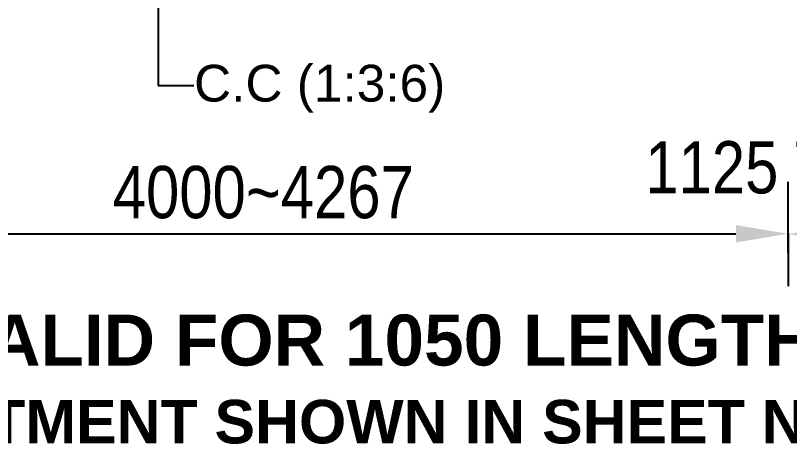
# Model space of a CAD drawing. Extents: x -358915 to 1258323, y -1667244 to -305611.
# Drawn here: x 708374 to 711931, y -1478012 to -1475985 of the extents above; entities that cross this region are included whole.
import ezdxf

# ---------------------------------------------------------------- set-up
doc = ezdxf.new("R2010")
doc.units = 0
doc.header["$LTSCALE"] = 300
doc.header["$MEASUREMENT"] = 0
doc.layers.get('DEFPOINTS').update_dxf_attribs({"linetype": 'CONTINUOUS'})
doc.layers.add('Dim', color=7, linetype='CONTINUOUS', lineweight=9)
doc.layers.add('TXT', color=7, linetype='CONTINUOUS')
doc.styles.add('Arial', font='arial.ttf')
doc.styles.add('DIM', font='isocp3.shx')
doc.styles.add('dimText', font='ARIALN.TTF')
doc.dimstyles.new('dim n_120', dxfattribs={"dimtxt": 240, "dimasz": 240, "dimexe": 240, "dimexo": 150, "dimgap": 100, "dimtad": 2, "dimdec": 0, "dimzin": 0, "dimdsep": 46, "dimtxsty": 'DIM', "dimcen": 350, "dimclrd": 5, "dimclre": 5, "dimclrt": 7, "dimadec": 0, "dimazin": 0, "dimtfac": 1, "dimtdec": 0, "dimtmove": 0, "dimatfit": 3, "dimfxl": 240, "dimfxlon": 1, "dimtolj": 1, "dimtzin": 0, "dimarcsym": 0})
doc.dimstyles.new('dim_70', dxfattribs={"dimtxt": 140, "dimasz": 140, "dimexe": 70, "dimexo": 40, "dimgap": 50, "dimtad": 1, "dimdec": 0, "dimzin": 0, "dimdsep": 46, "dimtxsty": 'Arial', "dimcen": 0.09, "dimclrd": 5, "dimclre": 5, "dimclrt": 7, "dimadec": 0, "dimazin": 0, "dimtfac": 1, "dimtdec": 0, "dimtmove": 0, "dimatfit": 3, "dimfxl": 1, "dimtolj": 1, "dimtzin": 0, "dimarcsym": 0})

# ---------------------------------------------------------------- blocks, each defined once
blk = doc.blocks.new('*D1412')
at = {"layer": 'DEFPOINTS', "color": 0, "ltscale": 50}
for p in [(707101.8, -1476897.4), (711924.7, -1476898.8), (711924.7, -1476988.4)]:
    blk.add_point(p, dxfattribs=at)
at = {"layer": 'Dim', "color": 5, "lineweight": -2, "ltscale": 50}
for p, q in [((707101.8, -1476988.4), (707101.8, -1477228.4)), ((707341.8, -1476988.4), (711684.7, -1476988.4)), ((711924.7, -1476988.4), (711924.7, -1477228.4))]:
    blk.add_line(p, q, dxfattribs=at)
at = {"layer": 'Dim', "color": 5, "ltscale": 50}
for points in [[(707341.8, -1476948.4), (707341.8, -1477028.4), (707101.8, -1476988.4)], [(711684.7, -1476948.4), (711684.7, -1477028.4), (711924.7, -1476988.4)]]:
    blk.add_solid(points, dxfattribs=at)
at = {"layer": 'Dim', "color": 7, "ltscale": 50, "insert": (709513.2, -1476798.4), "char_height": 240, "attachment_point": 5, "style": 'dimText'}
blk.add_mtext('\\A1;4000~4267', dxfattribs=at)
blk = doc.blocks.new('*D1419')
at = {"layer": 'DEFPOINTS', "color": 0, "ltscale": 50}
for p in [(712834.7, -1476989.8), (711924.7, -1477225.5), (712834.7, -1477212.7)]:
    blk.add_point(p, dxfattribs=at)
at = {"layer": 'Dim', "color": 5, "lineweight": -2, "ltscale": 50}
for p, q in [((711924.7, -1477075.5), (711924.7, -1476749.8)), ((712834.7, -1477062.7), (712834.7, -1476749.8)), ((712164.7, -1476989.8), (712594.7, -1476989.8))]:
    blk.add_line(p, q, dxfattribs=at)
at = {"layer": 'Dim', "color": 5, "ltscale": 50}
for points in [[(712164.7, -1476949.8), (712164.7, -1477029.8), (711924.7, -1476989.8)], [(712594.7, -1476949.8), (712594.7, -1477029.8), (712834.7, -1476989.8)]]:
    blk.add_solid(points, dxfattribs=at)
at = {"layer": 'Dim', "color": 7, "ltscale": 50, "insert": (712071.1, -1476684.6), "char_height": 240, "attachment_point": 5, "style": 'dimText'}
blk.add_mtext('\\A1;1125 TO 800\\P', dxfattribs=at)

msp = doc.modelspace()

# ---------------------------------------------------------------- texts
at = {"layer": 'TXT', "color": 0, "insert": (709195, -1476321.9, 0), "char_height": 169, "width": 2000.234, "attachment_point": 4, "style": 'Arial'}
msp.add_mtext('C.C (1:3:6)', dxfattribs=at)
at = {"layer": 'TXT', "color": 0, "insert": (705455.9, -1477866.3, 0), "char_height": 130, "width": 12654.453, "attachment_point": 4}
msp.add_mtext('\\A1;{\\fArial|b1|i0|c0|p34;\\H1.8x;\\C6;SECTION R\\H0.7x;\\S^ 2;\\H1.429x;-R\\H0.7x;\\S^ 2;\\H1.429x; (VALID FOR 1050 LENGTH IN WING WALL PORTION)\\P\\A0;\\H0.8542x;\\C7;(FOUNDATION TREATMENT SHOWN IN SHEET NO  21, 22 & 23 OF 25) \\P\\A1;\\fArial|b0|i0|c0|p34;\\H1.138x;\\C6; }', dxfattribs=at)

# ---------------------------------------------------------------- dimensions: what is measured, and where the dimension line sits
at = {"layer": 'Dim', "ltscale": 50}
dim = msp.add_linear_dim(base=(712834.7, -1476989.8, 0), p1=(711924.7, -1477225.5, 0), p2=(712834.7, -1477212.7, 0), angle=180, text='1125 TO 800\\X', dimstyle='dim n_120', override={"dimgap": 10, "dimtxsty": 'dimText', "dimtmove": 2}, dxfattribs=at)
dim.commit()
dim.dimension.update_dxf_attribs({"geometry": '*D1419', "text_midpoint": (712071.1, -1476684.6, 0), "dimtype": 160})
dim = msp.add_linear_dim(base=(711924.7, -1476988.4, 0), p1=(707101.8, -1476897.4, 0), p2=(711924.7, -1476898.8, 0), text='4000~4267', dimstyle='dim n_120', override={"dimgap": 10, "dimtxsty": 'dimText', "dimtmove": 2}, dxfattribs=at)
dim.commit()
dim.dimension.update_dxf_attribs({"geometry": '*D1412', "text_midpoint": (709513.2, -1476798.4, 0), "dimtype": 160})

# ---------------------------------------------------------------- leaders
msp.add_leader([(709030.8, -1475267.5, 0), (709030.8, -1476307.3, 0), (709194.6, -1476307.3, 0)], dimstyle='dim_70', override={"dimasz": 50, "dimgap": 20, "dimtad": 0, "dimldrblk": 'Dot'}, dxfattribs=at)

doc.saveas('drawing.dxf')
